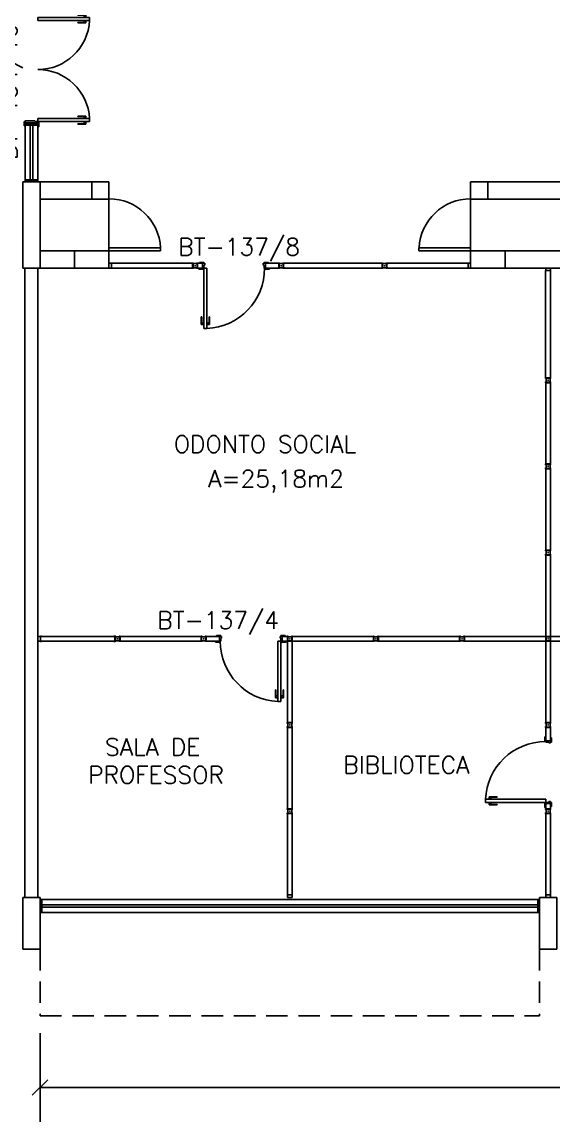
# Model space of a CAD drawing. Header units: millimetres. Extents: x 2069 to 2250, y 1124 to 1284.
# Drawn here: x 2206.08 to 2212.25, y 1184.48 to 1197.25 of the extents above; entities that cross this region are included whole.
import ezdxf

# ---------------------------------------------------------------- set-up
doc = ezdxf.new("R2010")
doc.units = ezdxf.units.MM
doc.linetypes.add('HIDDEN', pattern=[0.375, 0.25, -0.125])
for name, color, linetype in [('ALV', 2, 'Continuous'), ('DIV', 2, 'Continuous'), ('DIV2', 2, 'Continuous'), ('ENDEREÇO', 2, 'Continuous'), ('JANELA', 1, 'Continuous'), ('MACANETA', 1, 'Continuous'), ('MARCO', 2, 'Continuous'), ('PILARES', 3, 'Continuous'), ('PORTA', 2, 'Continuous'), ('PROJ', 1, 'HIDDEN'), ('TEXTO', 2, 'Continuous'), ('TXT CENTRO DE CUSTO', 2, 'Continuous'), ('ÁREA', 2, 'Continuous')]:
    doc.layers.add(name, color=color, linetype=linetype)
doc.styles.add('1-200', font='simplex.shx', dxfattribs={"height": 0.4})
doc.styles.add('UNB-100', font='simplex.shx', dxfattribs={"height": 0.2})
doc.styles.add('UNB1-100', font='simplex.shx', dxfattribs={"height": 0.2})
doc.dimstyles.new('1-200', dxfattribs={"dimtxt": 0.4, "dimasz": 0.18, "dimexe": 0.4, "dimexo": 0.2, "dimgap": 0.09, "dimtad": 1, "dimdec": 4, "dimzin": 0, "dimdsep": 46, "dimtxsty": '1-200', "dimblk": 'OBLIQUE', "dimcen": 0.09, "dimclrd": 1, "dimclre": 1, "dimclrt": 256, "dimadec": 0, "dimazin": 0, "dimtfac": 1, "dimtdec": 4, "dimtix": 1, "dimtofl": 0, "dimtmove": 0, "dimatfit": 3, "dimldrblk": 'OBLIQUE', "dimfxl": 0.18, "dimtolj": 1, "dimtzin": 0, "dimarcsym": 0})

# ---------------------------------------------------------------- blocks, each defined once
blk = doc.blocks.new('DIV10')
for p, q in [((-0.0051, 0), (0.0051, 0)), ((0, -0.0051), (0, 0.0051)), ((0.0285, 0.0285), (0.9715, 0.0285)), ((0.0285, -0.0285), (0.0285, 0.0285)), ((0.9715, -0.0285), (0.9715, 0.0285)), ((0.9949, 0), (1.0051, 0)), ((1, -0.0051), (1, 0.0051)), ((0.0285, -0.0285), (0.9715, -0.0285))]:
    blk.add_line(p, q)
blk = doc.blocks.new('PL6')
for p, q in [((0, -0.1), (0, 0.1)), ((0, 0.1), (0.6, 0.1)), ((0.6, 0.1), (0.6, -0.1)), ((0.6, -0.1), (0, -0.1))]:
    blk.add_line(p, q)
blk = doc.blocks.new('IMTT')
for p, q in [((-0.005, 0), (0.005, 0)), ((0.029, 0.029), (0, 0.029)), ((0, -0.028), (0, 0.029)), ((0.029, -0.028), (0, -0.028))]:
    blk.add_line(p, q)
blk = doc.blocks.new('MTT')
for p, q in [((-0.029, 0.018), (-0.029, 0.029)), ((-0.019, 0.029), (-0.029, 0.029)), ((-0.024, 0.018), (-0.029, 0.018)), ((-0.024, 0.018), (-0.024, -0.019)), ((-0.019, 0.024), (-0.019, 0.029)), ((-0.019, 0.024), (0.018, 0.024)), ((-0.005, 0), (0.005, 0)), ((0, -0.005), (0, 0.005)), ((0.018, 0.024), (0.018, 0.029)), ((0.018, 0.029), (0.029, 0.029)), ((0.024, 0.018), (0.029, 0.018)), ((0.024, 0.018), (0.024, -0.019)), ((0.029, 0.018), (0.029, 0.029)), ((-0.029, -0.019), (-0.024, -0.019)), ((-0.029, -0.019), (-0.029, -0.029)), ((-0.019, -0.029), (-0.029, -0.029)), ((0.018, -0.024), (-0.019, -0.024)), ((-0.019, -0.024), (-0.019, -0.029)), ((0.018, -0.024), (0.018, -0.029)), ((0.018, -0.029), (0.029, -0.029)), ((0.029, -0.019), (0.024, -0.019)), ((0.029, -0.019), (0.029, -0.029))]:
    blk.add_line(p, q)
blk = doc.blocks.new('DIV12')
for p, q in [((-0.0051, 0), (0.0051, 0)), ((0, -0.0051), (0, 0.0051)), ((0.0285, 0.0285), (1.1715, 0.0285)), ((0.0285, -0.0285), (0.0285, 0.0285)), ((1.1715, -0.0285), (1.1715, 0.0285)), ((1.1949, 0), (1.2051, 0)), ((1.2, -0.0051), (1.2, 0.0051)), ((0.0285, -0.0285), (1.1715, -0.0285))]:
    blk.add_line(p, q)
blk = doc.blocks.new('PL4')
for p, q in [((0, 0.4), (0.2, 0.4)), ((0, 0), (0, 0.4)), ((0.2, 0.4), (0.2, 0)), ((0.2, 0), (0, 0))]:
    blk.add_line(p, q)
blk = doc.blocks.new('PL')
for p, q in [((0.25, 0.25), (0.25, 0.45)), ((0.25, 0.45), (0.45, 0.45)), ((0.45, 0.45), (0.45, 0.25)), ((0.45, 0.25), (0.25, 0.25))]:
    blk.add_line(p, q)
blk = doc.blocks.new('DOOR-60')
at = {"layer": 'MACANETA', "color": 1}
for p, q in [((-0.08, -0.555), (-0.08, -0.465)), ((-0.08, -0.465), (-0.075, -0.465)), ((-0.075, -0.555), (-0.075, -0.465)), ((0.01, -0.555), (0.01, -0.465)), ((0.015, -0.465), (0.01, -0.465)), ((0.015, -0.555), (0.015, -0.465)), ((-0.08, -0.555), (-0.053, -0.555)), ((-0.075, -0.535), (-0.053, -0.535)), ((-0.053, -0.528), (-0.05, -0.528)), ((-0.053, -0.563), (-0.053, -0.528)), ((-0.053, -0.563), (-0.05, -0.563)), ((-0.012, -0.528), (-0.015, -0.528)), ((-0.012, -0.563), (-0.015, -0.563)), ((-0.012, -0.563), (-0.012, -0.528)), ((0.01, -0.535), (-0.012, -0.535)), ((0.015, -0.555), (-0.012, -0.555))]:
    blk.add_line(p, q, dxfattribs=at)
at = {"layer": 'PORTA'}
for p, q in [((-0.05, -0.6), (-0.05, 0)), ((-0.015, 0), (-0.05, 0)), ((-0.015, -0.6), (-0.015, 0)), ((-0.05, -0.6), (-0.015, -0.6))]:
    blk.add_line(p, q, dxfattribs=at)
at = {"layer": 'PORTA', "color": 1}
blk.add_arc((-0.02, 0), 0.6, 180, 267.134, dxfattribs=at)
blk = doc.blocks.new('DIV13')
for p, q in [((-0.005, 1.3), (0.005, 1.3)), ((0, 1.305), (0, 1.295)), ((-0.029, 1.272), (-0.029, 0.028)), ((-0.029, 1.272), (0.028, 1.272)), ((0.028, 1.272), (0.028, 0.028)), ((-0.029, 0.028), (0.028, 0.028)), ((-0.005, 0), (0.005, 0)), ((0.005, 0), (-0.005, 0)), ((0.005, 0), (-0.005, 0)), ((0, 0.005), (0, -0.005)), ((0, 0.005), (0, -0.005)), ((0, 0.005), (0, -0.005))]:
    blk.add_line(p, q)
blk = doc.blocks.new('DOOR70')
at = {"layer": 'MACANETA', "color": 1}
for p, q in [((-0.015, -0.565), (-0.01, -0.565)), ((-0.015, -0.655), (-0.015, -0.565)), ((-0.01, -0.655), (-0.01, -0.565)), ((-0.01, -0.635), (0.012, -0.635)), ((0.012, -0.663), (0.012, -0.628)), ((0.012, -0.628), (0.015, -0.628)), ((0.053, -0.628), (0.05, -0.628)), ((0.053, -0.663), (0.053, -0.628)), ((0.075, -0.635), (0.053, -0.635)), ((0.08, -0.565), (0.075, -0.565)), ((0.075, -0.655), (0.075, -0.565)), ((0.08, -0.655), (0.08, -0.565)), ((-0.015, -0.655), (0.012, -0.655)), ((0.012, -0.663), (0.015, -0.663)), ((0.053, -0.663), (0.05, -0.663)), ((0.08, -0.655), (0.053, -0.655))]:
    blk.add_line(p, q, dxfattribs=at)
at = {"layer": 'PORTA'}
for p, q in [((0.015, -0.7), (0.015, 0)), ((0.015, 0), (0.05, 0)), ((0.05, -0.7), (0.05, 0)), ((0.05, -0.7), (0.015, -0.7))]:
    blk.add_line(p, q, dxfattribs=at)
at = {"layer": 'PORTA', "color": 1}
blk.add_arc((0.02, 0), 0.7, 272.4563, 0, dxfattribs=at)
blk = doc.blocks.new('_Oblique')
at = {"color": 0, "linetype": 'ByBlock', "lineweight": -2}
blk.add_line((-0.5, -0.5), (0.5, 0.5), dxfattribs=at)
blk = doc.blocks.new('*D59')
at = {"layer": 'DEFPOINTS', "color": 0, "transparency": 16777216}
for p in [(2206.293, 1185.716), (2242.093, 1185.716), (2206.293, 1184.885)]:
    blk.add_point(p, dxfattribs=at)
at = {"layer": 'TXT CENTRO DE CUSTO', "color": 1, "lineweight": -2, "transparency": 16777216}
for p, q in [((2206.293, 1185.516), (2206.293, 1184.485)), ((2242.093, 1185.516), (2242.093, 1184.485)), ((2242.093, 1184.885), (2206.293, 1184.885))]:
    blk.add_line(p, q, dxfattribs=at)
at = {"layer": 'TXT CENTRO DE CUSTO', "color": 1, "lineweight": -2, "transparency": 16777216, "xscale": 0.18, "yscale": 0.18, "zscale": 0.18, "rotation": 180}
blk.add_blockref('_Oblique', (2206.293, 1184.885), dxfattribs=at)
at = {"layer": 'TXT CENTRO DE CUSTO', "color": 1, "lineweight": -2, "transparency": 16777216, "xscale": 0.18, "yscale": 0.18, "zscale": 0.18}
blk.add_blockref('_Oblique', (2242.093, 1184.885), dxfattribs=at)
at = {"layer": 'TXT CENTRO DE CUSTO', "transparency": 16777216, "insert": (2224.193, 1185.175), "char_height": 0.4, "attachment_point": 5, "style": '1-200'}
blk.add_mtext('\\A1;FS', dxfattribs=at)

msp = doc.modelspace()

# ---------------------------------------------------------------- linework, layer by layer
at = {"layer": 'ALV'}
for p, q in [((2206.2685, 1196.07626), (2206.1185, 1196.07626)), ((2206.1185, 1196.07126), (2206.1185, 1196.07626)), ((2206.2685, 1196.07126), (2206.1185, 1196.07126)), ((2206.2685, 1196.07126), (2206.2685, 1196.07626)), ((2206.1185, 1195.39127), (2206.1185, 1195.39626)), ((2206.1185, 1195.39626), (2206.2685, 1195.39626)), ((2206.2685, 1195.39127), (2206.2685, 1195.39626)), ((2206.89325, 1195.39127), (2206.29325, 1195.39127)), ((2206.89361, 1195.39127), (2206.29361, 1195.39127)), ((2211.49325, 1195.39127), (2212.89325, 1195.39127)), ((2206.89325, 1195.19127), (2206.29325, 1195.19127)), ((2206.89361, 1195.19127), (2206.29361, 1195.19127)), ((2207.09361, 1194.59127), (2207.09361, 1195.19127)), ((2211.49325, 1195.19127), (2212.89325, 1195.19127)), ((2206.69361, 1194.59127), (2206.29361, 1194.59127)), ((2211.69325, 1194.59127), (2212.69325, 1194.59127)), ((2206.11814, 1194.39127), (2206.11814, 1187.09127)), ((2206.26814, 1194.39127), (2206.26814, 1187.09127)), ((2206.69325, 1194.39127), (2206.29361, 1194.39127)), ((2211.69325, 1194.39127), (2212.18916, 1194.39127)), ((2212.18916, 1194.39127), (2212.69325, 1194.39127)), ((2212.09325, 1186.91627), (2212.09325, 1187.06627))]:
    msp.add_line(p, q, dxfattribs=at)
at = {"layer": 'DIV2'}
for p, q in [((2208.09835, 1194.41977), (2208.08815, 1194.41977)), ((2208.09325, 1194.42487), (2208.09325, 1194.41467)), ((2208.12175, 1194.44827), (2208.12175, 1194.39127)), ((2208.18075, 1194.44827), (2208.12175, 1194.44827)), ((2208.18075, 1194.39127), (2208.12175, 1194.39127)), ((2208.13575, 1194.39127), (2208.13575, 1194.38127)), ((2208.13575, 1194.38127), (2208.18575, 1194.38127)), ((2208.14575, 1194.45827), (2208.14575, 1194.44827)), ((2208.19575, 1194.45827), (2208.14575, 1194.45827)), ((2208.18075, 1194.44827), (2208.19575, 1194.44827)), ((2208.18075, 1194.39127), (2208.18075, 1194.44827)), ((2208.18075, 1194.39127), (2208.18575, 1194.39127)), ((2208.18575, 1194.39127), (2208.19575, 1194.39127)), ((2208.18575, 1194.38127), (2208.18575, 1194.39127)), ((2208.19575, 1194.44827), (2208.19575, 1194.45827)), ((2208.20575, 1194.44827), (2208.19575, 1194.44827)), ((2208.19575, 1194.42627), (2208.20575, 1194.42627)), ((2208.19575, 1194.39127), (2208.19575, 1194.42627)), ((2208.20575, 1194.42627), (2208.20575, 1194.44827)), ((2208.88575, 1194.44827), (2208.89575, 1194.44827)), ((2208.88575, 1194.42627), (2208.88575, 1194.44827)), ((2208.89575, 1194.42627), (2208.88575, 1194.42627)), ((2208.89575, 1194.45827), (2208.94575, 1194.45827)), ((2208.89575, 1194.44827), (2208.89575, 1194.45827)), ((2208.91075, 1194.44827), (2208.89575, 1194.44827)), ((2208.89575, 1194.39127), (2208.89575, 1194.42627)), ((2208.90575, 1194.39127), (2208.89575, 1194.39127)), ((2208.91075, 1194.39127), (2208.90575, 1194.39127)), ((2208.90575, 1194.38127), (2208.90575, 1194.39127)), ((2208.95575, 1194.38127), (2208.90575, 1194.38127)), ((2209.06475, 1194.44827), (2208.91075, 1194.44827)), ((2208.91075, 1194.39127), (2208.91075, 1194.44827)), ((2209.06475, 1194.39127), (2208.91075, 1194.39127)), ((2208.94575, 1194.45827), (2208.94575, 1194.44827)), ((2208.95575, 1194.39127), (2208.95575, 1194.38127)), ((2209.06475, 1194.44827), (2209.06475, 1194.39127)), ((2209.09835, 1194.41977), (2209.08815, 1194.41977)), ((2209.09325, 1194.42487), (2209.09325, 1194.41467)), ((2206.29175, 1190.10977), (2206.29675, 1190.10977)), ((2206.29175, 1190.10777), (2206.29675, 1190.10777)), ((2206.29175, 1190.07477), (2206.29675, 1190.07477)), ((2206.29175, 1190.07277), (2206.29675, 1190.07277)), ((2206.29675, 1190.12177), (2206.31113, 1190.12177)), ((2206.29675, 1190.10977), (2206.29675, 1190.12177)), ((2206.29675, 1190.07477), (2206.29675, 1190.10777)), ((2206.29675, 1190.06077), (2206.29675, 1190.07277)), ((2206.29675, 1190.06077), (2206.31113, 1190.06077)), ((2206.29875, 1190.06277), (2206.29875, 1190.11977)), ((2207.16275, 1190.11977), (2206.29875, 1190.11977)), ((2207.16275, 1190.06277), (2206.29875, 1190.06277)), ((2206.31113, 1190.12177), (2206.31113, 1190.11977)), ((2206.31113, 1190.06277), (2206.31113, 1190.06077)), ((2207.15037, 1190.12177), (2207.15037, 1190.11977)), ((2207.16475, 1190.12177), (2207.15037, 1190.12177)), ((2207.15037, 1190.06277), (2207.15037, 1190.06077)), ((2207.16475, 1190.06077), (2207.15037, 1190.06077)), ((2207.16275, 1190.06277), (2207.16275, 1190.11977)), ((2207.16475, 1190.10977), (2207.16475, 1190.12177)), ((2207.16975, 1190.10977), (2207.16475, 1190.10977)), ((2207.16975, 1190.10777), (2207.16475, 1190.10777)), ((2207.16475, 1190.07477), (2207.16475, 1190.10777)), ((2207.16975, 1190.07477), (2207.16475, 1190.07477)), ((2207.16975, 1190.07277), (2207.16475, 1190.07277)), ((2207.16475, 1190.06077), (2207.16475, 1190.07277)), ((2207.16975, 1190.10977), (2207.16975, 1190.10777)), ((2207.16975, 1190.07477), (2207.16975, 1190.07277)), ((2207.19835, 1190.09127), (2207.18815, 1190.09127)), ((2207.19325, 1190.08617), (2207.19325, 1190.09637)), ((2208.18815, 1190.09127), (2208.19835, 1190.09127)), ((2208.19325, 1190.09637), (2208.19325, 1190.08617)), ((2208.22175, 1190.11977), (2208.22175, 1190.06277)), ((2208.22175, 1190.11977), (2208.37575, 1190.11977)), ((2208.22175, 1190.06277), (2208.37575, 1190.06277)), ((2208.33075, 1190.06277), (2208.33075, 1190.05277)), ((2208.33075, 1190.05277), (2208.38075, 1190.05277)), ((2208.34075, 1190.12977), (2208.34075, 1190.11977)), ((2208.39075, 1190.12977), (2208.34075, 1190.12977)), ((2208.37575, 1190.11977), (2208.39075, 1190.11977)), ((2208.37575, 1190.06277), (2208.37575, 1190.11977)), ((2208.37575, 1190.06277), (2208.38075, 1190.06277)), ((2208.38075, 1190.06277), (2208.39075, 1190.06277)), ((2208.38075, 1190.05277), (2208.38075, 1190.06277)), ((2208.39075, 1190.11977), (2208.39075, 1190.12977)), ((2208.40075, 1190.11977), (2208.39075, 1190.11977)), ((2208.39075, 1190.09777), (2208.40075, 1190.09777)), ((2208.39075, 1190.06277), (2208.39075, 1190.09777)), ((2208.40075, 1190.09777), (2208.40075, 1190.11977)), ((2209.08075, 1190.11977), (2209.09075, 1190.11977)), ((2209.08075, 1190.09777), (2209.08075, 1190.11977)), ((2209.09075, 1190.09777), (2209.08075, 1190.09777)), ((2209.09075, 1190.12977), (2209.14075, 1190.12977)), ((2209.09075, 1190.11977), (2209.09075, 1190.12977)), ((2209.10575, 1190.11977), (2209.09075, 1190.11977)), ((2209.09075, 1190.06277), (2209.09075, 1190.09777)), ((2209.10075, 1190.06277), (2209.09075, 1190.06277)), ((2209.10575, 1190.06277), (2209.10075, 1190.06277)), ((2209.10075, 1190.05277), (2209.10075, 1190.06277)), ((2209.15075, 1190.05277), (2209.10075, 1190.05277)), ((2209.10575, 1190.11977), (2209.16475, 1190.11977)), ((2209.10575, 1190.06277), (2209.10575, 1190.11977)), ((2209.10575, 1190.06277), (2209.16475, 1190.06277)), ((2209.14075, 1190.12977), (2209.14075, 1190.11977)), ((2209.15075, 1190.06277), (2209.15075, 1190.05277)), ((2209.16475, 1190.06277), (2209.15475, 1190.06277)), ((2209.16475, 1190.11977), (2209.16475, 1190.06277)), ((2209.16475, 1190.06277), (2209.22175, 1190.06277)), ((2209.18815, 1190.09127), (2209.19835, 1190.09127)), ((2209.18815, 1190.09127), (2209.19835, 1190.09127)), ((2209.19325, 1190.08617), (2209.19325, 1190.09637)), ((2209.19325, 1190.09637), (2209.19325, 1190.08617)), ((2209.18815, 1189.09127), (2209.19835, 1189.09127)), ((2209.19325, 1189.08617), (2209.19325, 1189.09637)), ((2212.22175, 1189.06277), (2212.16475, 1189.06277)), ((2212.16475, 1189.06277), (2212.16475, 1188.90877)), ((2212.19835, 1189.09127), (2212.18815, 1189.09127)), ((2212.19325, 1189.09637), (2212.19325, 1189.08617)), ((2212.22175, 1189.06277), (2212.22175, 1188.90877)), ((2212.15475, 1188.95377), (2212.15475, 1188.90377)), ((2212.16475, 1188.95377), (2212.15475, 1188.95377)), ((2212.15475, 1188.90377), (2212.16475, 1188.90377)), ((2212.16475, 1188.90877), (2212.16475, 1188.90377)), ((2212.16475, 1188.90877), (2212.22175, 1188.90877)), ((2212.16475, 1188.90377), (2212.16475, 1188.89377)), ((2212.16475, 1188.89377), (2212.19975, 1188.89377)), ((2212.19975, 1188.89377), (2212.19975, 1188.88377)), ((2212.19975, 1188.88377), (2212.22175, 1188.88377)), ((2212.23175, 1188.94377), (2212.22175, 1188.94377)), ((2212.22175, 1188.90877), (2212.22175, 1188.89377)), ((2212.22175, 1188.89377), (2212.23175, 1188.89377)), ((2212.22175, 1188.88377), (2212.22175, 1188.89377)), ((2212.23175, 1188.89377), (2212.23175, 1188.94377)), ((2212.15475, 1188.18377), (2212.16475, 1188.18377)), ((2212.15475, 1188.13377), (2212.15475, 1188.18377)), ((2212.16475, 1188.13377), (2212.15475, 1188.13377)), ((2212.16475, 1188.19377), (2212.19975, 1188.19377)), ((2212.16475, 1188.18377), (2212.16475, 1188.19377)), ((2212.16475, 1188.17877), (2212.16475, 1188.18377)), ((2212.16475, 1188.17877), (2212.16475, 1188.11977)), ((2212.16475, 1188.17877), (2212.22175, 1188.17877)), ((2212.22175, 1188.11977), (2212.16475, 1188.11977)), ((2212.19835, 1188.09127), (2212.18815, 1188.09127)), ((2212.19325, 1188.09637), (2212.19325, 1188.08617)), ((2212.19975, 1188.20377), (2212.22175, 1188.20377)), ((2212.19975, 1188.19377), (2212.19975, 1188.20377)), ((2212.22175, 1188.20377), (2212.22175, 1188.19377)), ((2212.22175, 1188.17877), (2212.22175, 1188.19377)), ((2212.22175, 1188.19377), (2212.23175, 1188.19377)), ((2212.22175, 1188.17877), (2212.22175, 1188.11977)), ((2212.23175, 1188.14377), (2212.22175, 1188.14377)), ((2212.23175, 1188.19377), (2212.23175, 1188.14377))]:
    msp.add_line(p, q, dxfattribs=at)
at = {"layer": 'JANELA', "color": 3}
for p, q in [((2206.1185, 1196.05126), (2206.1185, 1196.07126)), ((2206.2685, 1196.05126), (2206.1185, 1196.05126)), ((2206.2685, 1196.07126), (2206.2685, 1196.05126)), ((2206.2685, 1195.41626), (2206.1185, 1195.41626)), ((2206.1185, 1195.41626), (2206.1185, 1195.39626)), ((2206.2685, 1195.39626), (2206.2685, 1195.41626)), ((2206.31325, 1187.06627), (2206.29325, 1187.06627)), ((2206.31325, 1186.91627), (2206.31325, 1187.06627)), ((2212.07325, 1186.91627), (2212.07325, 1187.06627)), ((2212.07325, 1187.06627), (2212.09325, 1187.06627)), ((2206.29325, 1186.91627), (2206.31325, 1186.91627)), ((2212.09325, 1186.91627), (2212.07325, 1186.91627))]:
    msp.add_line(p, q, dxfattribs=at)
at = {"layer": 'JANELA'}
for p, q in [((2206.1185, 1196.05126), (2206.1185, 1195.41626)), ((2206.1785, 1196.05126), (2206.1785, 1195.41626)), ((2206.2085, 1196.05126), (2206.2085, 1195.41626)), ((2206.2685, 1196.05126), (2206.2685, 1195.41626)), ((2212.07325, 1187.06627), (2206.31325, 1187.06627)), ((2212.07325, 1187.00627), (2206.31325, 1187.00627)), ((2212.07325, 1186.97627), (2206.31325, 1186.97627)), ((2212.07325, 1186.91627), (2206.31325, 1186.91627))]:
    msp.add_line(p, q, dxfattribs=at)
at = {"layer": 'MARCO'}
for p, q in [((2206.1085, 1196.09126), (2206.1085, 1196.04126)), ((2206.1185, 1196.09126), (2206.1085, 1196.09126)), ((2206.1085, 1196.04126), (2206.1185, 1196.04126)), ((2206.1185, 1196.10126), (2206.1185, 1196.09126)), ((2206.2335, 1196.10126), (2206.1185, 1196.10126)), ((2206.1185, 1196.07626), (2206.1185, 1196.09126)), ((2206.2335, 1196.09126), (2206.2335, 1196.10126)), ((2206.2685, 1196.09126), (2206.2335, 1196.09126)), ((2206.2685, 1196.08126), (2206.2685, 1196.09126)), ((2206.2685, 1196.07626), (2206.2685, 1196.08126)), ((2206.2785, 1196.08126), (2206.2685, 1196.08126)), ((2206.2685, 1196.03126), (2206.2785, 1196.03126)), ((2206.2785, 1196.03126), (2206.2785, 1196.08126))]:
    msp.add_line(p, q, dxfattribs=at)
at = {"layer": 'PILARES'}
msp.add_lwpolyline([(2206.09325, 1194.39127), (2206.09325, 1195.39127), (2206.29325, 1195.39127), (2206.29325, 1194.39127)], close=True, dxfattribs=at)
at = {"layer": 'PORTA', "color": 2}
for p, q in [((2207.09325, 1195.19127), (2207.09325, 1194.59127)), ((2207.09325, 1195.19127), (2207.09325, 1194.59127)), ((2211.29325, 1195.19127), (2211.29325, 1194.59127)), ((2211.29325, 1195.19127), (2211.29325, 1194.59127))]:
    msp.add_line(p, q, dxfattribs=at)
at = {"layer": 'PORTA'}
for p, q in [((2207.09325, 1194.59127), (2207.09325, 1194.62627)), ((2207.09325, 1194.59127), (2207.09325, 1194.62627)), ((2207.69326, 1194.62627), (2207.09325, 1194.62627)), ((2207.69326, 1194.62627), (2207.09325, 1194.62627)), ((2207.09361, 1194.59127), (2207.09361, 1194.62627)), ((2207.69326, 1194.62627), (2207.69326, 1194.59127)), ((2207.69326, 1194.62627), (2207.69326, 1194.59127)), ((2210.69325, 1194.62627), (2211.29325, 1194.62627)), ((2210.69325, 1194.62627), (2210.69325, 1194.59127)), ((2210.69325, 1194.62627), (2210.69325, 1194.59127)), ((2210.69325, 1194.62627), (2211.29325, 1194.62627)), ((2211.29325, 1194.59127), (2211.29325, 1194.62627)), ((2211.29325, 1194.59127), (2211.29325, 1194.62627)), ((2207.69326, 1194.59127), (2207.09325, 1194.59127)), ((2207.69326, 1194.59127), (2207.09325, 1194.59127)), ((2210.69325, 1194.59127), (2211.29325, 1194.59127)), ((2210.69325, 1194.59127), (2211.29325, 1194.59127))]:
    msp.add_line(p, q, dxfattribs=at)
at = {"layer": 'PORTA', "color": 1}
for centre, start, end in [((2207.09325, 1194.59627), 2.865991, 90), ((2207.09325, 1194.59627), 2.865991, 90), ((2211.29325, 1194.59627), 90, 177.134009), ((2211.29325, 1194.59627), 90, 177.134009)]:
    msp.add_arc(centre, 0.60001, start, end, dxfattribs=at)
at = {"layer": 'PROJ'}
for p, q in [((2206.29325, 1186.49127), (2206.29325, 1185.71627)), ((2212.09325, 1186.49127), (2212.09325, 1185.71627)), ((2206.29325, 1185.71627), (2212.09325, 1185.71627))]:
    msp.add_line(p, q, dxfattribs=at)

# ---------------------------------------------------------------- block references
at = {"layer": 'DIV'}
msp.add_blockref('DOOR70', (2208.18075, 1194.39127), dxfattribs=at)
at = {"layer": 'DIV', "xscale": -1}
msp.add_blockref('DOOR70', (2209.10575, 1190.06277), dxfattribs=at)
at = {"layer": 'DIV', "xscale": -1, "rotation": 269.9999999948553}
msp.add_blockref('DOOR70', (2212.16475, 1188.17877), dxfattribs=at)
at = {"layer": 'DIV2'}
for name, p, rotation in [('DIV10', (2208.09325, 1194.41977), 180), ('IMTT', (2212.19325, 1194.39132), 270)]:
    msp.add_blockref(name, p, dxfattribs=dict(at, rotation=rotation))
at = {"layer": 'DIV2', "xscale": -1}
for name, p, rotation in [('IMTT', (2207.09325, 1194.41977), 180), ('MTT', (2208.09325, 1194.41977), 180), ('MTT', (2209.09325, 1194.41977), 180), ('DIV12', (2209.09325, 1194.41977), 180), ('MTT', (2210.29325, 1194.41977), 180), ('MTT', (2212.19325, 1193.09127), 180), ('DIV10', (2212.19325, 1192.09127), 270), ('MTT', (2212.19325, 1192.09127), 180), ('DIV10', (2212.19325, 1191.09127), 270), ('MTT', (2212.19325, 1191.09127), 180), ('DIV10', (2212.19325, 1190.09127), 270), ('IMTT', (2206.26825, 1190.09127), 180), ('MTT', (2207.19325, 1190.09127), 180), ('MTT', (2208.19325, 1190.09127), 180), ('MTT', (2209.19325, 1190.09127), 180), ('MTT', (2209.19325, 1190.09127), 180), ('DIV10', (2209.19325, 1189.09127), 270), ('DIV10', (2209.19325, 1190.09127), 180), ('MTT', (2210.19325, 1190.09127), 180), ('DIV10', (2210.19325, 1190.09127), 180), ('MTT', (2211.19325, 1190.09127), 180), ('DIV10', (2211.19325, 1190.09127), 180), ('MTT', (2212.19325, 1190.09127), 180), ('DIV10', (2212.19325, 1189.09127), 270), ('DIV10', (2212.19325, 1190.09127), 180), ('MTT', (2209.19325, 1189.09127), 180), ('MTT', (2212.19325, 1189.09127), 180), ('DIV10', (2209.19325, 1188.09127), 270), ('MTT', (2209.19325, 1188.09127), 180), ('DIV10', (2209.19325, 1187.09127), 270), ('MTT', (2212.19325, 1188.09127), 180), ('DIV10', (2212.19325, 1187.09127), 270), ('IMTT', (2209.19325, 1187.09127), 270), ('IMTT', (2212.19325, 1187.09127), 270)]:
    msp.add_blockref(name, p, dxfattribs=dict(at, rotation=rotation))
for name, p in [('DIV10', (2211.29325, 1194.41977)), ('IMTT', (2211.29325, 1194.41977)), ('DIV10', (2208.19325, 1190.09127))]:
    msp.add_blockref(name, p, dxfattribs=at)
at = {"layer": 'DIV2'}
msp.add_blockref('DIV13', (2212.19325, 1193.09127), dxfattribs=at)
at = {"layer": 'PILARES'}
for name, p, rotation in [('PL', (2207.34325, 1195.64127), 180), ('PL4', (2207.09325, 1194.39127), 90)]:
    msp.add_blockref(name, p, dxfattribs=dict(at, rotation=rotation))
at = {"layer": 'PILARES', "xscale": -1}
for name, p, rotation in [('PL', (2211.04325, 1195.64127), 180), ('PL4', (2211.29325, 1194.39127), 270), ('PL6', (2206.19325, 1187.09127), 90), ('PL6', (2212.19325, 1187.09127), 90)]:
    msp.add_blockref(name, p, dxfattribs=dict(at, rotation=rotation))
at = {"layer": 'PORTA', "rotation": 90.0000000025723}
msp.add_blockref('DOOR-60', (2206.2685, 1197.31627), dxfattribs=at)
at = {"layer": 'PORTA', "xscale": -1, "rotation": 89.99999999742766}
msp.add_blockref('DOOR-60', (2206.2685, 1196.07626), dxfattribs=at)

# ---------------------------------------------------------------- texts
at = {"layer": 'ENDEREÇO', "style": 'UNB-100'}
msp.add_text('BT-134/10', height=0.2, rotation=90, dxfattribs=at).set_placement((2206.02679, 1195.64402))
for s, p in [('BT-137/8', (2207.89704, 1194.53877)), ('BT-137/4', (2207.65424, 1190.20621))]:
    msp.add_text(s, height=0.2, dxfattribs=at).set_placement(p)
at = {"layer": 'TEXTO', "style": 'UNB-100'}
for s, p in [('ODONTO SOCIAL', (2207.84622, 1192.24943)), ('SALA DE', (2207.04769, 1188.73597)), ('BIBLIOTECA', (2209.81364, 1188.52797)), ('PROFESSOR', (2206.85125, 1188.41209))]:
    msp.add_text(s, height=0.2, dxfattribs=at).set_placement(p)
at = {"layer": 'ÁREA', "style": 'UNB1-100'}
msp.add_text('A=25,18m2', height=0.2, dxfattribs=at).set_placement((2208.2448, 1191.84912))

# ---------------------------------------------------------------- dimensions: what is measured, and where the dimension line sits
at = {"layer": 'TXT CENTRO DE CUSTO'}
dim = msp.add_linear_dim(base=(2206.29325, 1184.88485), p1=(2242.09325, 1185.71627), p2=(2206.29325, 1185.71627), text='FS', dimstyle='1-200', dxfattribs=at)
dim.commit()
dim.dimension.update_dxf_attribs({"geometry": '*D59', "text_midpoint": (2224.19325, 1185.17485)})

doc.saveas('drawing.dxf')
